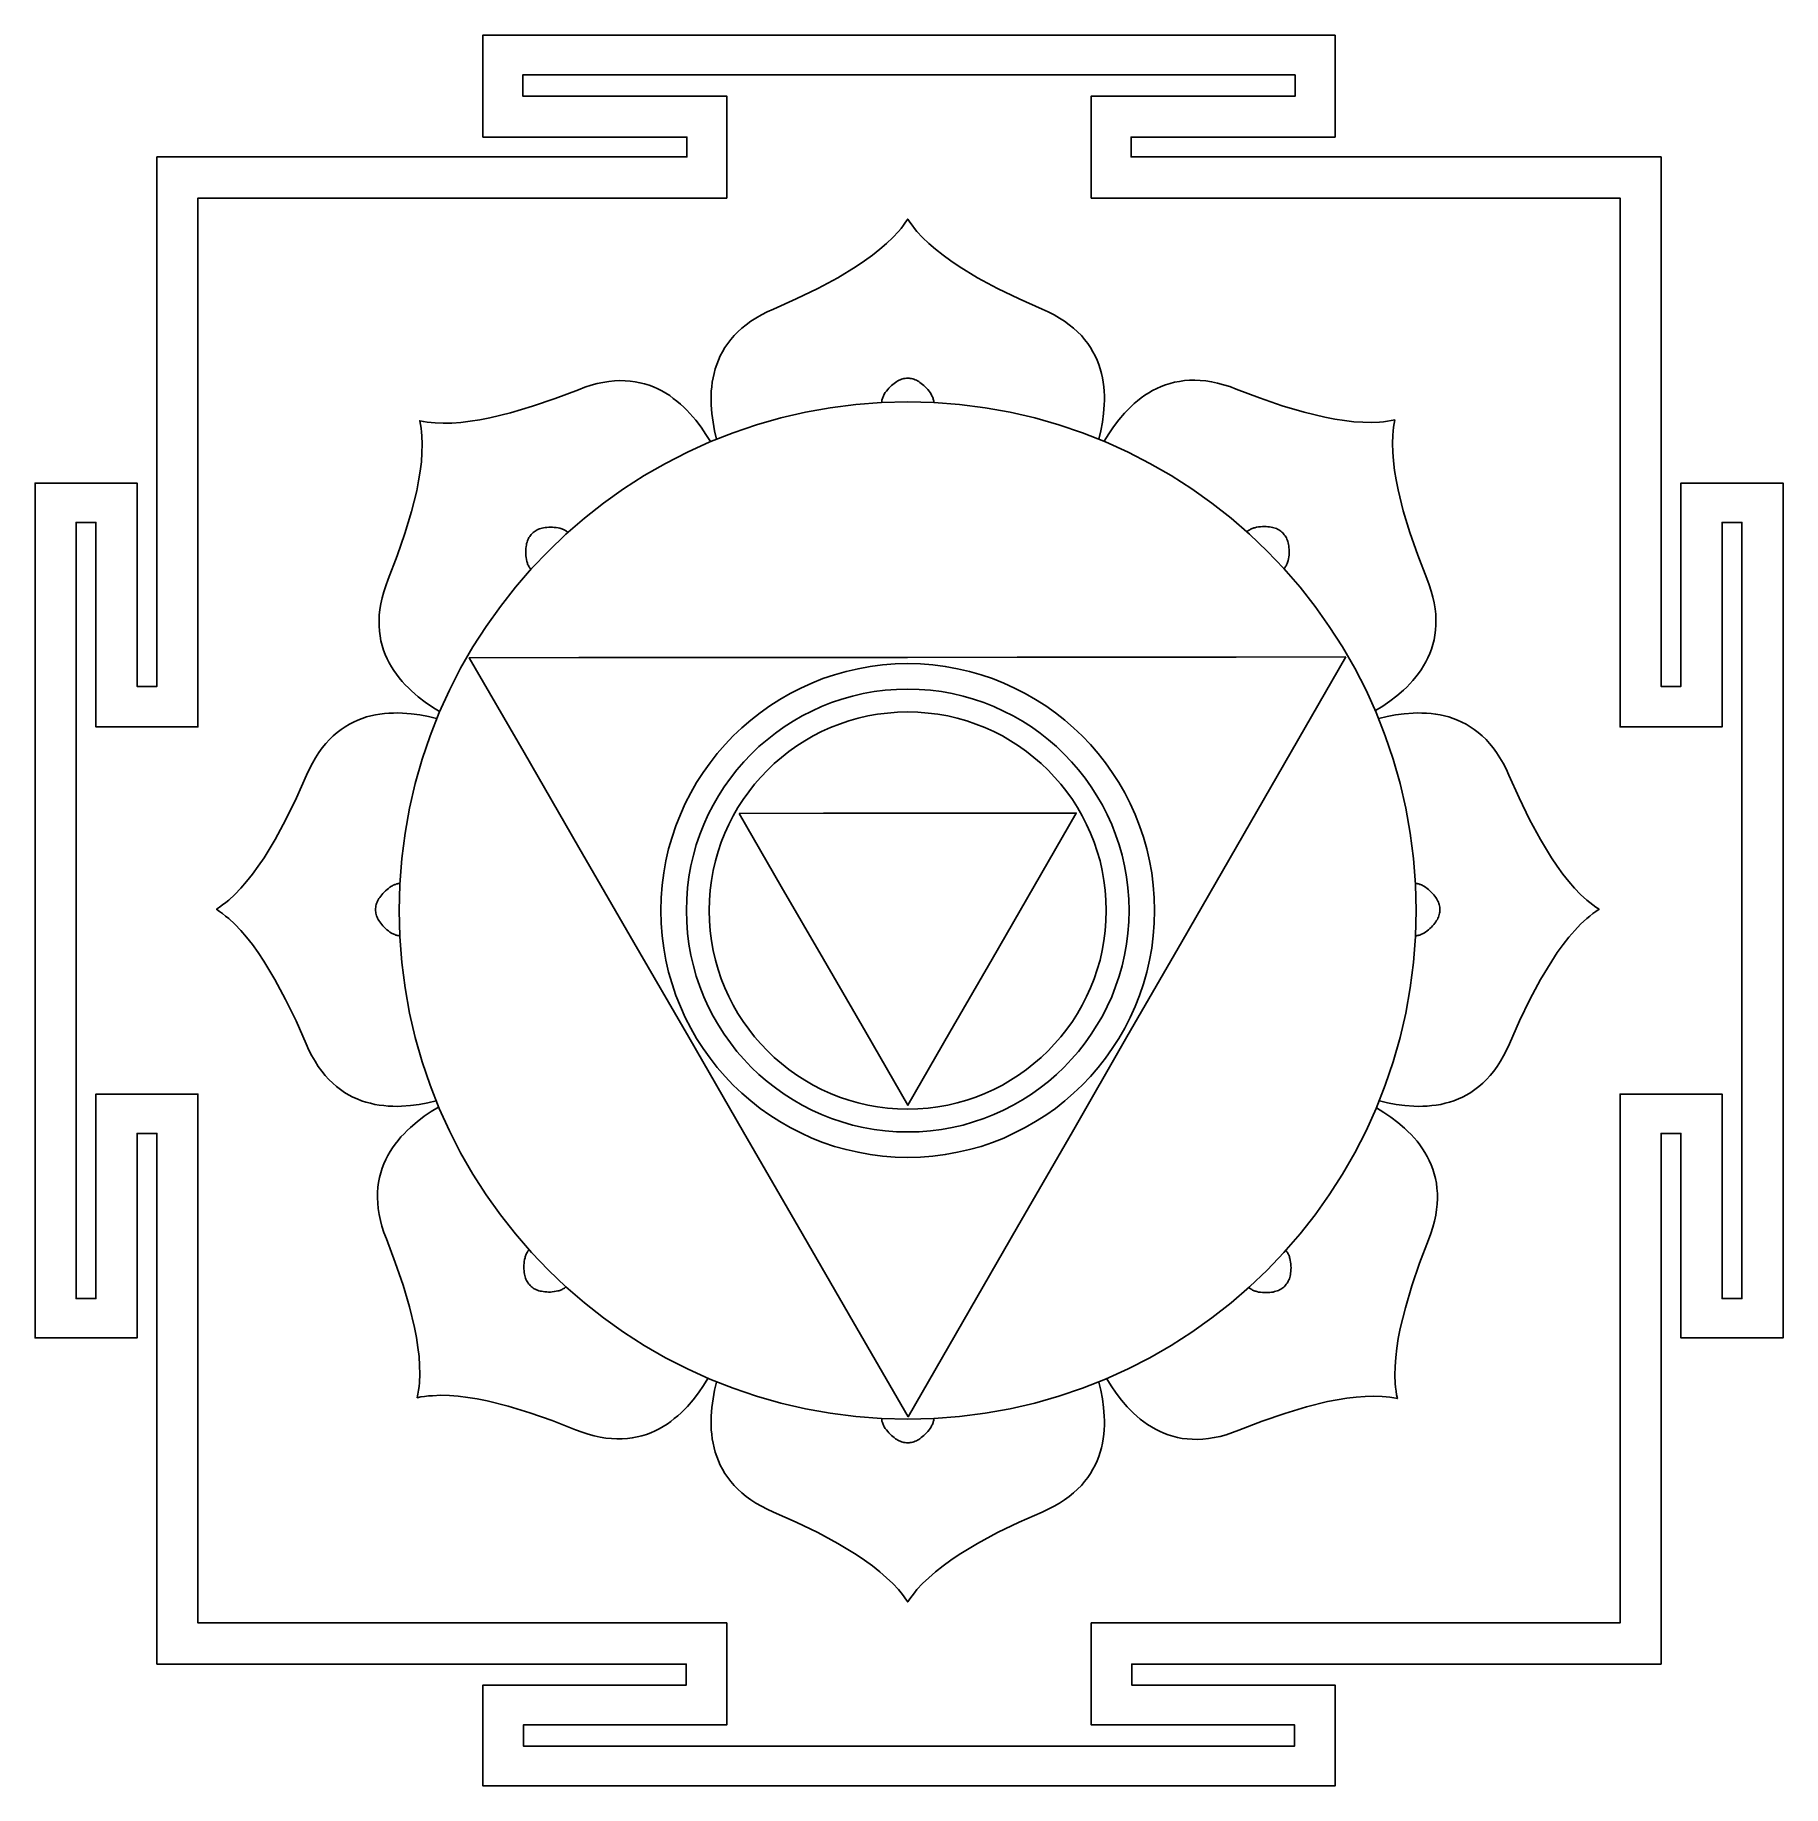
# Model space of a CAD drawing. Header units: millimetres. Extents: x 29 to 1520, y 77 to 1570.
import ezdxf

# ---------------------------------------------------------------- set-up
doc = ezdxf.new("R2010")
doc.units = ezdxf.units.MM
doc.layers.get('0').update_dxf_attribs({"color": 3})

msp = doc.modelspace()

# ---------------------------------------------------------------- linework, layer by layer
for points in [[(1137.8, 1570), (1137.8, 1483), (1075.7, 1483), (1022.9, 1483), (963.8, 1483), (963.8, 1466), (1020.3, 1466), (1076.8, 1466), (1133.3, 1466), (1189.8, 1466), (1246.3, 1466), (1302.8, 1466), (1359.3, 1466), (1415.8, 1466), (1415.8, 1409.6), (1415.8, 1353.1), (1415.8, 1296.7), (1415.8, 1240.3), (1415.8, 1183.9), (1415.8, 1127.4), (1415.8, 1071), (1415.8, 1014.6), (1432.8, 1014.6), (1432.8, 1101.3), (1432.8, 1188), (1519.8, 1188), (1519.8, 1096.9), (1519.8, 1005.7), (1519.8, 914.6), (1519.8, 823.5), (1519.8, 732.4), (1519.8, 641.2), (1519.8, 550.1), (1519.8, 459), (1432.8, 459), (1432.8, 546.2), (1432.8, 633.4), (1415.8, 633.4), (1415.8, 576.8), (1415.8, 520.3), (1415.8, 463.7), (1415.8, 407.2), (1415.8, 350.6), (1415.8, 294.1), (1415.8, 237.5), (1415.8, 181), (1359.4, 181), (1302.9, 181), (1246.5, 181), (1190.1, 181), (1133.6, 181), (1077.2, 181), (1020.8, 181), (964.3, 181), (964.3, 163), (1051.1, 163), (1137.8, 163), (1137.8, 77), (1046.9, 77), (956.1, 77), (865.2, 77), (774.4, 77), (683.5, 77), (592.7, 77), (501.8, 77), (411, 77), (411, 163), (497.7, 163), (584.4, 163), (584.4, 181), (528, 181), (471.6, 181), (415.2, 181), (358.7, 181), (302.3, 181), (245.9, 181), (189.4, 181), (133, 181), (133, 237.5), (133, 294.1), (133, 350.6), (133, 407.2), (133, 463.7), (133, 520.3), (133, 576.8), (133, 633.4), (116, 633.4), (116, 546.2), (116, 459), (29, 459), (29, 550.1), (29, 641.2), (29, 732.4), (29, 823.5), (29, 914.6), (29, 1005.7), (29, 1096.9), (29, 1188), (116, 1188), (116, 1101.3), (116, 1014.6), (133, 1014.6), (133, 1071), (133, 1127.4), (133, 1183.9), (133, 1240.3), (133, 1296.7), (133, 1353.1), (133, 1409.6), (133, 1466), (189.5, 1466), (246, 1466), (302.5, 1466), (359, 1466), (415.5, 1466), (472, 1466), (528.5, 1466), (585, 1466), (585, 1483), (525.9, 1483), (473.1, 1483), (411, 1483), (411, 1570), (501.8, 1570), (592.7, 1570), (683.5, 1570), (774.4, 1570), (865.2, 1570), (956.1, 1570), (1046.9, 1570)], [(1103.8, 1536), (1103.8, 1518), (1016.8, 1518), (929.8, 1518), (929.8, 1431), (986.2, 1431), (1042.5, 1431), (1098.9, 1431), (1155.3, 1431), (1211.7, 1431), (1268, 1431), (1324.4, 1431), (1380.8, 1431), (1380.8, 1374.6), (1380.8, 1318.2), (1380.8, 1261.9), (1380.8, 1205.5), (1380.8, 1149.1), (1380.8, 1092.8), (1380.8, 1036.4), (1380.8, 980), (1467.8, 980), (1467.8, 1067.2), (1467.8, 1154.4), (1484.8, 1154.4), (1484.8, 1071.7), (1484.8, 988.9), (1484.8, 906.2), (1484.8, 823.5), (1484.8, 740.8), (1484.8, 658), (1484.8, 575.3), (1484.8, 492.6), (1467.8, 492.6), (1467.8, 579.8), (1467.8, 667), (1380.8, 667), (1380.8, 610.6), (1380.8, 554.2), (1380.8, 497.9), (1380.8, 441.5), (1380.8, 385.1), (1380.8, 328.7), (1380.8, 272.4), (1380.8, 216), (1324.4, 216), (1268, 216), (1211.7, 216), (1155.3, 216), (1098.9, 216), (1042.5, 216), (986.2, 216), (929.8, 216), (929.8, 129), (1016.5, 129), (1103.2, 129), (1103.2, 111), (1021, 111), (938.8, 111), (856.6, 111), (774.4, 111), (692.2, 111), (610, 111), (527.8, 111), (445.6, 111), (445.6, 129), (532.3, 129), (619, 129), (619, 216), (562.6, 216), (506.2, 216), (449.9, 216), (393.5, 216), (337.1, 216), (280.7, 216), (224.4, 216), (168, 216), (168, 272.4), (168, 328.7), (168, 385.1), (168, 441.5), (168, 497.9), (168, 554.2), (168, 610.6), (168, 667), (81, 667), (81, 579.8), (81, 492.6), (64, 492.6), (64, 575.3), (64, 658), (64, 740.8), (64, 823.5), (64, 906.2), (64, 988.9), (64, 1071.7), (64, 1154.4), (81, 1154.4), (81, 1067.2), (81, 980), (168, 980), (168, 1036.4), (168, 1092.8), (168, 1149.1), (168, 1205.5), (168, 1261.9), (168, 1318.2), (168, 1374.6), (168, 1431), (224.4, 1431), (280.7, 1431), (337.1, 1431), (393.5, 1431), (449.9, 1431), (506.2, 1431), (562.6, 1431), (619, 1431), (619, 1518), (532, 1518), (445, 1518), (445, 1536), (527.3, 1536), (609.7, 1536), (692, 1536), (774.4, 1536), (856.7, 1536), (939.1, 1536), (1021.4, 1536)], [(1207, 823.5), (1206.4, 845.8), (1204.7, 867.8), (1201.9, 889.5), (1198.1, 910.8), (1193.3, 931.8), (1187.4, 952.4), (1180.6, 972.5), (1172.8, 992.2), (1164.2, 1011.4), (1154.6, 1030.1), (1144.1, 1048.2), (1132.8, 1065.8), (1120.7, 1082.8), (1107.9, 1099.2), (1094.2, 1115), (1079.9, 1130), (1064.8, 1144.4), (1049.1, 1158), (1032.7, 1170.9), (1015.7, 1183), (998.1, 1194.3), (979.9, 1204.7), (961.2, 1214.3), (942, 1223), (922.3, 1230.8), (902.2, 1237.6), (881.6, 1243.5), (860.6, 1248.3), (839.3, 1252.1), (817.6, 1254.9), (795.6, 1256.6), (773.3, 1257.1), (751, 1256.6), (729, 1254.9), (707.3, 1252.1), (686, 1248.3), (665, 1243.5), (644.4, 1237.6), (624.3, 1230.8), (604.6, 1223), (585.4, 1214.3), (566.7, 1204.7), (548.5, 1194.3), (531, 1183), (513.9, 1170.9), (497.6, 1158), (481.8, 1144.4), (466.8, 1130), (452.4, 1115), (438.8, 1099.2), (425.9, 1082.8), (413.8, 1065.8), (402.5, 1048.2), (392, 1030.1), (382.5, 1011.4), (373.8, 992.2), (366, 972.5), (359.2, 952.4), (353.3, 931.8), (348.5, 910.8), (344.7, 889.5), (341.9, 867.8), (340.2, 845.8), (339.7, 823.5), (340.2, 801.2), (341.9, 779.2), (344.7, 757.5), (348.5, 736.1), (353.3, 715.2), (359.2, 694.6), (366, 674.5), (373.8, 654.8), (382.5, 635.6), (392, 616.9), (402.5, 598.7), (413.8, 581.1), (425.9, 564.1), (438.8, 547.7), (452.4, 532), (466.8, 516.9), (481.8, 502.6), (497.6, 488.9), (513.9, 476.1), (531, 464), (548.5, 452.7), (566.7, 442.2), (585.4, 432.6), (604.6, 423.9), (624.3, 416.2), (644.4, 409.4), (665, 403.5), (686, 398.7), (707.3, 394.8), (729, 392.1), (751, 390.4), (773.3, 389.8), (795.6, 390.4), (817.6, 392.1), (839.3, 394.8), (860.6, 398.7), (881.6, 403.5), (902.2, 409.4), (922.3, 416.2), (942, 423.9), (961.2, 432.6), (979.9, 442.2), (998.1, 452.7), (1015.7, 464), (1032.7, 476.1), (1049.1, 488.9), (1064.8, 502.6), (1079.9, 516.9), (1094.2, 532), (1107.9, 547.7), (1120.7, 564.1), (1132.8, 581.1), (1144.1, 598.7), (1154.6, 616.9), (1164.2, 635.6), (1172.8, 654.8), (1180.6, 674.5), (1187.4, 694.6), (1193.3, 715.2), (1198.1, 736.1), (1201.9, 757.5), (1204.7, 779.2), (1206.4, 801.2)], [(1146.9, 1039.7), (1053.5, 1039.6), (960, 1039.5), (866.6, 1039.4), (773.1, 1039.3), (679.7, 1039.2), (586.2, 1039.1), (492.7, 1039.1), (399.3, 1039), (446.1, 958.1), (492.9, 877.2), (539.7, 796.3), (586.5, 715.4), (633.3, 634.5), (680.1, 553.6), (726.9, 472.7), (773.7, 391.8), (820.4, 472.8), (867, 553.8), (913.7, 634.8), (960.3, 715.7), (1007, 796.7), (1053.6, 877.7), (1100.3, 958.7)], [(983.8, 823.5), (983.5, 834.3), (982.7, 845), (981.4, 855.5), (979.5, 865.9), (977.2, 876.1), (974.3, 886), (971, 895.8), (967.3, 905.4), (963, 914.7), (958.4, 923.8), (953.3, 932.6), (947.8, 941.1), (942, 949.4), (935.7, 957.3), (929.1, 965), (922.1, 972.3), (914.8, 979.3), (907.2, 985.9), (899.2, 992.1), (891, 998), (882.4, 1003.5), (873.6, 1008.6), (864.5, 1013.2), (855.2, 1017.4), (845.6, 1021.2), (835.9, 1024.5), (825.9, 1027.4), (815.7, 1029.7), (805.3, 1031.6), (794.8, 1032.9), (784.1, 1033.7), (773.3, 1034), (762.5, 1033.7), (751.8, 1032.9), (741.3, 1031.6), (730.9, 1029.7), (720.7, 1027.4), (710.8, 1024.5), (701, 1021.2), (691.4, 1017.4), (682.1, 1013.2), (673, 1008.6), (664.2, 1003.5), (655.7, 998), (647.4, 992.1), (639.5, 985.9), (631.8, 979.3), (624.5, 972.3), (617.5, 965), (610.9, 957.3), (604.7, 949.4), (598.8, 941.1), (593.3, 932.6), (588.2, 923.8), (583.6, 914.7), (579.4, 905.4), (575.6, 895.8), (572.3, 886), (569.4, 876.1), (567.1, 865.9), (565.2, 855.5), (563.9, 845), (563.1, 834.3), (562.8, 823.5), (563.1, 812.7), (563.9, 802), (565.2, 791.4), (567.1, 781.1), (569.4, 770.9), (572.3, 760.9), (575.6, 751.1), (579.4, 741.6), (583.6, 732.3), (588.2, 723.2), (593.3, 714.4), (598.8, 705.8), (604.7, 697.6), (610.9, 689.6), (617.5, 682), (624.5, 674.7), (631.8, 667.7), (639.5, 661.1), (647.4, 654.8), (655.7, 649), (664.2, 643.5), (673, 638.4), (682.1, 633.8), (691.4, 629.5), (701, 625.8), (710.8, 622.4), (720.7, 619.6), (730.9, 617.3), (741.3, 615.4), (751.8, 614.1), (762.5, 613.2), (773.3, 613), (784.1, 613.2), (794.8, 614.1), (805.3, 615.4), (815.7, 617.3), (825.9, 619.6), (835.9, 622.4), (845.6, 625.8), (855.2, 629.5), (864.5, 633.8), (873.6, 638.4), (882.4, 643.5), (891, 649), (899.2, 654.8), (907.2, 661.1), (914.8, 667.7), (922.1, 674.7), (929.1, 682), (935.7, 689.6), (942, 697.6), (947.8, 705.8), (953.3, 714.4), (958.4, 723.2), (963, 732.3), (967.3, 741.6), (971, 751.1), (974.3, 760.9), (977.2, 770.9), (979.5, 781.1), (981.4, 791.4), (982.7, 802), (983.5, 812.7)], [(962.1, 823.5), (961.9, 833.2), (961.1, 842.8), (959.9, 852.2), (958.3, 861.5), (956.2, 870.6), (953.6, 879.6), (950.6, 888.4), (947.3, 896.9), (943.5, 905.3), (939.3, 913.4), (934.7, 921.3), (929.8, 929), (924.6, 936.4), (919, 943.5), (913, 950.4), (906.8, 956.9), (900.2, 963.2), (893.4, 969.1), (886.2, 974.7), (878.8, 980), (871.2, 984.9), (863.3, 989.5), (855.1, 993.6), (846.8, 997.4), (838.2, 1000.8), (829.4, 1003.8), (820.5, 1006.3), (811.3, 1008.4), (802, 1010.1), (792.6, 1011.3), (783, 1012), (773.3, 1012.3), (763.6, 1012), (754, 1011.3), (744.6, 1010.1), (735.3, 1008.4), (726.2, 1006.3), (717.2, 1003.8), (708.4, 1000.8), (699.9, 997.4), (691.5, 993.6), (683.4, 989.5), (675.5, 984.9), (667.8, 980), (660.4, 974.7), (653.3, 969.1), (646.4, 963.2), (639.8, 956.9), (633.6, 950.4), (627.7, 943.5), (622.1, 936.4), (616.8, 929), (611.9, 921.3), (607.3, 913.4), (603.2, 905.3), (599.4, 896.9), (596, 888.4), (593, 879.6), (590.5, 870.6), (588.4, 861.5), (586.7, 852.2), (585.5, 842.8), (584.8, 833.2), (584.5, 823.5), (584.8, 813.8), (585.5, 804.2), (586.7, 794.8), (588.4, 785.5), (590.5, 776.3), (593, 767.4), (596, 758.6), (599.4, 750), (603.2, 741.7), (607.3, 733.5), (611.9, 725.6), (616.8, 718), (622.1, 710.6), (627.7, 703.4), (633.6, 696.6), (639.8, 690), (646.4, 683.8), (653.3, 677.8), (660.4, 672.2), (667.8, 667), (675.5, 662), (683.4, 657.5), (691.5, 653.3), (699.9, 649.5), (708.4, 646.2), (717.2, 643.2), (726.2, 640.6), (735.3, 638.5), (744.6, 636.9), (754, 635.7), (763.6, 634.9), (773.3, 634.7), (783, 634.9), (792.6, 635.7), (802, 636.9), (811.3, 638.5), (820.5, 640.6), (829.4, 643.2), (838.2, 646.2), (846.8, 649.5), (855.1, 653.3), (863.3, 657.5), (871.2, 662), (878.8, 667), (886.2, 672.2), (893.4, 677.8), (900.2, 683.8), (906.8, 690), (913, 696.6), (919, 703.4), (924.6, 710.6), (929.8, 718), (934.7, 725.6), (939.3, 733.5), (943.5, 741.7), (947.3, 750), (950.6, 758.6), (953.6, 767.4), (956.2, 776.3), (958.3, 785.5), (959.9, 794.8), (961.1, 804.2), (961.9, 813.8)], [(942.6, 823.5), (942.4, 832.2), (941.8, 840.8), (940.7, 849.2), (939.2, 857.6), (937.3, 865.8), (935, 873.8), (932.3, 881.7), (929.3, 889.4), (925.9, 896.8), (922.2, 904.1), (918.1, 911.2), (913.7, 918.1), (909, 924.7), (903.9, 931.1), (898.6, 937.3), (893, 943.2), (887.1, 948.8), (881, 954.1), (874.6, 959.1), (867.9, 963.9), (861.1, 968.3), (854, 972.3), (846.7, 976.1), (839.2, 979.5), (831.5, 982.5), (823.6, 985.2), (815.6, 987.5), (807.4, 989.4), (799.1, 990.8), (790.6, 991.9), (782, 992.6), (773.3, 992.8), (764.6, 992.6), (756, 991.9), (747.5, 990.8), (739.2, 989.4), (731, 987.5), (723, 985.2), (715.1, 982.5), (707.4, 979.5), (699.9, 976.1), (692.6, 972.3), (685.5, 968.3), (678.7, 963.9), (672, 959.1), (665.6, 954.1), (659.5, 948.8), (653.6, 943.2), (648, 937.3), (642.7, 931.1), (637.7, 924.7), (632.9, 918.1), (628.5, 911.2), (624.4, 904.1), (620.7, 896.8), (617.3, 889.4), (614.3, 881.7), (611.6, 873.8), (609.3, 865.8), (607.4, 857.6), (605.9, 849.2), (604.9, 840.8), (604.2, 832.2), (604, 823.5), (604.2, 814.8), (604.9, 806.2), (605.9, 797.7), (607.4, 789.4), (609.3, 781.2), (611.6, 773.2), (614.3, 765.3), (617.3, 757.6), (620.7, 750.1), (624.4, 742.8), (628.5, 735.7), (632.9, 728.8), (637.7, 722.2), (642.7, 715.8), (648, 709.7), (653.6, 703.8), (659.5, 698.2), (665.6, 692.9), (672, 687.8), (678.7, 683.1), (685.5, 678.7), (692.6, 674.6), (699.9, 670.9), (707.4, 667.5), (715.1, 664.4), (723, 661.8), (731, 659.5), (739.2, 657.6), (747.5, 656.1), (756, 655), (764.6, 654.4), (773.3, 654.2), (782, 654.4), (790.6, 655), (799.1, 656.1), (807.4, 657.6), (815.6, 659.5), (823.6, 661.8), (831.5, 664.4), (839.2, 667.5), (846.7, 670.9), (854, 674.6), (861.1, 678.7), (867.9, 683.1), (874.6, 687.8), (881, 692.9), (887.1, 698.2), (893, 703.8), (898.6, 709.7), (903.9, 715.8), (909, 722.2), (913.7, 728.8), (918.1, 735.7), (922.2, 742.8), (925.9, 750.1), (929.3, 757.6), (932.3, 765.3), (935, 773.2), (937.3, 781.2), (939.2, 789.4), (940.7, 797.7), (941.8, 806.2), (942.4, 814.8)], [(629.5, 906.3), (665.5, 844.1), (701.5, 781.9), (737.5, 719.7), (773.5, 657.5), (809.3, 719.8), (845.2, 782.1), (881.1, 844.3), (917, 906.6), (845.1, 906.5), (773.2, 906.5), (701.4, 906.4)]]:
    msp.add_lwpolyline(points, close=True)
for points in [[(610.2, 1225.5), (608.6, 1232.5), (607.3, 1239.8), (606.3, 1247.2), (605.7, 1254.8), (605.6, 1258.6), (605.6, 1262.4), (605.8, 1266.2), (606.1, 1270.1), (606.6, 1273.9), (607.3, 1277.7), (608.1, 1281.5), (609.1, 1285.3), (610.4, 1289), (611.8, 1292.7), (613.4, 1296.4), (615.3, 1300), (617.4, 1303.5), (619.8, 1307), (622.4, 1310.4), (625.2, 1313.7), (628.4, 1316.9), (631.8, 1320), (635.5, 1323), (639.5, 1325.9), (643.8, 1328.7), (648.5, 1331.4), (653.4, 1333.9), (658.7, 1336.3), (678.2, 1345), (696.6, 1353.9), (713.7, 1363.1), (729.3, 1372.6), (736.5, 1377.4), (743.2, 1382.3), (749.5, 1387.3), (755.3, 1392.3), (760.6, 1397.4), (765.4, 1402.5), (767.6, 1405.1), (769.6, 1407.8), (771.5, 1410.4), (773.3, 1413), (775.1, 1410.4), (777, 1407.8), (779, 1405.1), (781.2, 1402.5), (786, 1397.4), (791.3, 1392.3), (797.1, 1387.3), (803.4, 1382.3), (810.2, 1377.4), (817.3, 1372.6), (832.9, 1363.1), (850, 1353.9), (868.4, 1345), (887.9, 1336.3), (893.2, 1333.9), (898.1, 1331.4), (902.8, 1328.7), (907.1, 1325.9), (911.1, 1323), (914.8, 1320), (918.2, 1316.9), (921.4, 1313.7), (924.2, 1310.4), (926.9, 1307), (929.2, 1303.5), (931.3, 1300), (933.2, 1296.4), (934.8, 1292.7), (936.3, 1289), (937.5, 1285.3), (938.5, 1281.5), (939.3, 1277.7), (940, 1273.9), (940.5, 1270.1), (940.8, 1266.2), (941, 1262.4), (941, 1258.6), (940.9, 1254.8), (940.4, 1247.2), (939.4, 1239.8), (938, 1232.5), (936.4, 1225.5)], [(374, 993.2), (367.9, 997), (361.8, 1001.1), (355.9, 1005.7), (350.2, 1010.7), (347.4, 1013.3), (344.7, 1016), (342.1, 1018.9), (339.6, 1021.8), (337.3, 1024.9), (335.1, 1028), (333, 1031.3), (331, 1034.7), (329.3, 1038.2), (327.7, 1041.9), (326.3, 1045.6), (325, 1049.5), (324, 1053.5), (323.3, 1057.6), (322.7, 1061.8), (322.4, 1066.2), (322.4, 1070.7), (322.6, 1075.3), (323.1, 1080.1), (323.9, 1085), (325, 1090), (326.4, 1095.1), (328.1, 1100.4), (330.1, 1105.9), (337.8, 1125.8), (344.5, 1145.1), (350.1, 1163.7), (354.5, 1181.4), (356.2, 1189.9), (357.5, 1198.1), (358.5, 1206), (359, 1213.7), (359.2, 1221.1), (359, 1228.1), (358.7, 1231.5), (358.3, 1234.8), (357.8, 1238), (357.2, 1241.1), (360.3, 1240.4), (363.5, 1239.9), (366.8, 1239.5), (370.2, 1239.2), (377.2, 1239), (384.5, 1239.1), (392.2, 1239.7), (400.1, 1240.6), (408.4, 1241.9), (416.9, 1243.5), (434.6, 1247.8), (453.2, 1253.4), (472.5, 1260), (492.5, 1267.6), (497.9, 1269.7), (503.2, 1271.4), (508.4, 1272.8), (513.4, 1273.8), (518.3, 1274.6), (523.1, 1275.1), (527.7, 1275.3), (532.2, 1275.2), (536.5, 1274.9), (540.8, 1274.3), (544.9, 1273.5), (548.9, 1272.5), (552.7, 1271.3), (556.5, 1269.9), (560.1, 1268.3), (563.6, 1266.5), (567, 1264.6), (570.3, 1262.5), (573.4, 1260.2), (576.5, 1257.8), (579.4, 1255.3), (582.3, 1252.8), (585, 1250.1), (587.6, 1247.3), (592.5, 1241.5), (597.1, 1235.6), (601.2, 1229.5), (605, 1223.4)], [(795.6, 1256.6), (795.6, 1257.3), (795.5, 1258), (795.3, 1258.7), (795.1, 1259.5), (794.9, 1260.2), (794.6, 1260.9), (794.3, 1261.6), (794, 1262.3), (793.7, 1263), (793.3, 1263.7), (792.4, 1265.1), (791.5, 1266.4), (790.4, 1267.7), (789.4, 1268.9), (788.3, 1270), (787.1, 1271.1), (786, 1272.1), (784.8, 1273), (783.7, 1273.8), (782.7, 1274.5), (781.6, 1275.1), (780.7, 1275.6), (779.7, 1276.1), (778.6, 1276.5), (777.6, 1276.8), (776.5, 1277), (775.5, 1277.2), (774.4, 1277.3), (773.3, 1277.3), (772.2, 1277.3), (771.2, 1277.2), (770.1, 1277), (769, 1276.8), (768, 1276.5), (767, 1276.1), (766, 1275.6), (765, 1275.1), (764, 1274.5), (762.9, 1273.8), (761.8, 1273), (760.7, 1272.1), (759.5, 1271.1), (758.4, 1270), (757.2, 1268.9), (756.2, 1267.7), (755.1, 1266.4), (754.2, 1265.1), (753.3, 1263.7), (753, 1263), (752.6, 1262.3), (752.3, 1261.6), (752, 1260.9), (751.7, 1260.2), (751.5, 1259.5), (751.3, 1258.7), (751.2, 1258), (751.1, 1257.3), (751, 1256.6)], [(940.9, 1223.7), (944.7, 1229.8), (948.8, 1235.9), (953.3, 1241.8), (958.3, 1247.6), (960.9, 1250.4), (963.6, 1253.1), (966.4, 1255.7), (969.4, 1258.2), (972.4, 1260.6), (975.6, 1262.8), (978.8, 1264.9), (982.2, 1266.9), (985.7, 1268.7), (989.4, 1270.3), (993.1, 1271.7), (997, 1272.9), (1000.9, 1273.9), (1005.1, 1274.7), (1009.3, 1275.3), (1013.7, 1275.6), (1018.1, 1275.7), (1022.8, 1275.5), (1027.5, 1275), (1032.4, 1274.3), (1037.5, 1273.2), (1042.6, 1271.8), (1047.9, 1270.2), (1053.4, 1268.1), (1073.3, 1260.5), (1092.7, 1253.9), (1111.3, 1248.4), (1129, 1244.2), (1137.5, 1242.5), (1145.7, 1241.2), (1153.7, 1240.3), (1161.4, 1239.8), (1168.7, 1239.7), (1175.7, 1239.9), (1179.1, 1240.2), (1182.4, 1240.6), (1185.6, 1241.2), (1188.7, 1241.8), (1188.1, 1238.7), (1187.6, 1235.5), (1187.2, 1232.2), (1186.9, 1228.8), (1186.7, 1221.8), (1186.9, 1214.4), (1187.5, 1206.8), (1188.5, 1198.8), (1189.8, 1190.6), (1191.5, 1182.1), (1195.9, 1164.4), (1201.5, 1145.8), (1208.3, 1126.6), (1216, 1106.7), (1218.1, 1101.2), (1219.8, 1095.9), (1221.2, 1090.8), (1222.3, 1085.7), (1223.1, 1080.8), (1223.6, 1076.1), (1223.8, 1071.5), (1223.8, 1067), (1223.5, 1062.6), (1222.9, 1058.4), (1222.2, 1054.3), (1221.2, 1050.3), (1220, 1046.4), (1218.6, 1042.6), (1217, 1039), (1215.2, 1035.5), (1213.3, 1032.1), (1211.2, 1028.8), (1209, 1025.6), (1206.6, 1022.6), (1204.2, 1019.6), (1201.6, 1016.8), (1198.9, 1014), (1196.1, 1011.4), (1190.4, 1006.4), (1184.5, 1001.9), (1178.4, 997.7), (1172.3, 993.9)], [(483.4, 1146), (482.9, 1146.5), (482.3, 1146.9), (481.7, 1147.3), (481, 1147.7), (480.3, 1148.1), (479.7, 1148.4), (478.9, 1148.7), (478.2, 1148.9), (477.5, 1149.2), (476.7, 1149.4), (475.1, 1149.8), (473.5, 1150), (471.9, 1150.2), (470.3, 1150.3), (468.7, 1150.3), (467.1, 1150.3), (465.6, 1150.2), (464.2, 1150), (462.8, 1149.8), (461.5, 1149.6), (460.4, 1149.3), (459.3, 1149), (458.3, 1148.6), (457.3, 1148.1), (456.4, 1147.6), (455.5, 1147), (454.6, 1146.4), (453.8, 1145.7), (453, 1144.9), (452.2, 1144.2), (451.5, 1143.3), (450.9, 1142.5), (450.3, 1141.5), (449.8, 1140.6), (449.3, 1139.6), (448.9, 1138.6), (448.6, 1137.5), (448.3, 1136.4), (448.1, 1135.1), (447.8, 1133.8), (447.7, 1132.3), (447.6, 1130.8), (447.5, 1129.2), (447.5, 1127.6), (447.6, 1126), (447.8, 1124.4), (448.1, 1122.8), (448.4, 1121.2), (448.6, 1120.5), (448.9, 1119.7), (449.1, 1119), (449.4, 1118.3), (449.8, 1117.6), (450.1, 1116.9), (450.5, 1116.3), (450.9, 1115.6), (451.3, 1115.1), (451.8, 1114.5)], [(1094.3, 1115.1), (1094.8, 1115.6), (1095.2, 1116.2), (1095.6, 1116.8), (1096, 1117.5), (1096.3, 1118.1), (1096.7, 1118.8), (1097, 1119.5), (1097.2, 1120.3), (1097.5, 1121), (1097.7, 1121.8), (1098, 1123.4), (1098.3, 1125), (1098.5, 1126.6), (1098.5, 1128.2), (1098.6, 1129.8), (1098.5, 1131.4), (1098.4, 1132.9), (1098.2, 1134.3), (1098, 1135.7), (1097.8, 1137), (1097.5, 1138.1), (1097.1, 1139.1), (1096.7, 1140.2), (1096.3, 1141.2), (1095.7, 1142.1), (1095.2, 1143), (1094.5, 1143.9), (1093.8, 1144.7), (1093.1, 1145.5), (1092.3, 1146.2), (1091.5, 1146.9), (1090.6, 1147.6), (1089.7, 1148.1), (1088.7, 1148.6), (1087.7, 1149.1), (1086.7, 1149.5), (1085.6, 1149.8), (1084.5, 1150.1), (1083.2, 1150.4), (1081.9, 1150.6), (1080.4, 1150.7), (1078.9, 1150.8), (1077.4, 1150.9), (1075.8, 1150.8), (1074.1, 1150.7), (1072.5, 1150.6), (1070.9, 1150.3), (1069.4, 1149.9), (1068.6, 1149.7), (1067.8, 1149.5), (1067.1, 1149.2), (1066.4, 1148.9), (1065.7, 1148.6), (1065, 1148.2), (1064.4, 1147.8), (1063.8, 1147.4), (1063.2, 1147), (1062.6, 1146.5)], [(371, 661.1), (364, 659.5), (356.7, 658.2), (349.3, 657.2), (341.7, 656.6), (337.9, 656.5), (334.1, 656.6), (330.3, 656.7), (326.4, 657.1), (322.6, 657.6), (318.8, 658.2), (315, 659.1), (311.2, 660.1), (307.5, 661.3), (303.8, 662.8), (300.1, 664.4), (296.5, 666.3), (293, 668.4), (289.5, 670.8), (286.2, 673.4), (282.9, 676.3), (279.6, 679.4), (276.5, 682.8), (273.5, 686.6), (270.6, 690.6), (267.8, 694.9), (265.2, 699.5), (262.6, 704.5), (260.2, 709.8), (251.6, 729.3), (242.7, 747.7), (233.5, 764.8), (224.1, 780.4), (219.3, 787.6), (214.4, 794.4), (209.5, 800.7), (204.4, 806.5), (199.4, 811.8), (194.2, 816.6), (191.6, 818.8), (189, 820.8), (186.4, 822.7), (183.8, 824.5), (186.4, 826.3), (189, 828.2), (191.7, 830.2), (194.3, 832.4), (199.4, 837.2), (204.5, 842.5), (209.5, 848.3), (214.5, 854.5), (219.4, 861.3), (224.3, 868.5), (233.7, 884), (243, 901.1), (251.9, 919.5), (260.6, 938.9), (263.1, 944.2), (265.6, 949.2), (268.3, 953.8), (271.1, 958.1), (274, 962.2), (277, 965.9), (280.2, 969.3), (283.4, 972.4), (286.7, 975.3), (290.1, 977.9), (293.5, 980.2), (297.1, 982.3), (300.7, 984.2), (304.3, 985.8), (308, 987.2), (311.8, 988.5), (315.5, 989.5), (319.3, 990.3), (323.2, 991), (327, 991.4), (330.8, 991.8), (334.7, 991.9), (338.5, 992), (342.3, 991.8), (349.9, 991.3), (357.3, 990.3), (364.5, 988.9), (371.5, 987.3)], [(1175.1, 987.3), (1182.1, 988.9), (1189.3, 990.3), (1196.7, 991.3), (1204.3, 991.8), (1208.1, 992), (1211.9, 991.9), (1215.8, 991.8), (1219.6, 991.4), (1223.5, 991), (1227.3, 990.3), (1231.1, 989.5), (1234.8, 988.5), (1238.6, 987.2), (1242.3, 985.8), (1245.9, 984.2), (1249.5, 982.3), (1253.1, 980.2), (1256.5, 977.9), (1259.9, 975.3), (1263.2, 972.4), (1266.5, 969.3), (1269.6, 965.9), (1272.6, 962.2), (1275.5, 958.1), (1278.3, 953.8), (1281, 949.2), (1283.6, 944.2), (1286, 938.9), (1294.7, 919.5), (1303.6, 901.1), (1312.9, 884), (1322.4, 868.5), (1327.2, 861.3), (1332.1, 854.5), (1337.1, 848.3), (1342.1, 842.5), (1347.2, 837.2), (1352.4, 832.4), (1355, 830.2), (1357.6, 828.2), (1360.2, 826.3), (1362.9, 824.5), (1360.2, 822.7), (1357.6, 820.8), (1355, 818.8), (1352.4, 816.6), (1347.2, 811.8), (1342.2, 806.5), (1337.2, 800.7), (1332.2, 794.4), (1327.3, 787.6), (1322.5, 780.4), (1313.1, 764.8), (1303.9, 747.7), (1295, 729.3), (1286.4, 709.8), (1284, 704.5), (1281.4, 699.5), (1278.8, 694.9), (1276, 690.6), (1273.1, 686.6), (1270.1, 682.8), (1267, 679.4), (1263.8, 676.3), (1260.5, 673.4), (1257.1, 670.8), (1253.6, 668.4), (1250.1, 666.3), (1246.5, 664.4), (1242.9, 662.8), (1239.2, 661.3), (1235.4, 660.1), (1231.7, 659.1), (1227.9, 658.2), (1224, 657.6), (1220.2, 657.1), (1216.4, 656.7), (1212.5, 656.6), (1208.7, 656.5), (1204.9, 656.6), (1197.3, 657.2), (1189.9, 658.2), (1182.6, 659.5), (1175.7, 661.1)], [(340.3, 846.5), (339.5, 846.5), (338.8, 846.4), (338.1, 846.2), (337.4, 846.1), (336.6, 845.8), (335.9, 845.6), (335.2, 845.3), (334.5, 845), (333.8, 844.6), (333.1, 844.2), (331.7, 843.4), (330.4, 842.4), (329.2, 841.4), (327.9, 840.3), (326.8, 839.2), (325.7, 838.1), (324.7, 836.9), (323.8, 835.8), (323, 834.7), (322.3, 833.6), (321.7, 832.6), (321.2, 831.6), (320.7, 830.6), (320.3, 829.6), (320, 828.5), (319.8, 827.5), (319.6, 826.4), (319.5, 825.3), (319.5, 824.3), (319.5, 823.2), (319.6, 822.1), (319.8, 821.1), (320, 820), (320.3, 819), (320.7, 817.9), (321.1, 816.9), (321.6, 815.9), (322.2, 814.9), (323, 813.9), (323.8, 812.7), (324.7, 811.6), (325.7, 810.5), (326.7, 809.3), (327.9, 808.2), (329.1, 807.1), (330.4, 806.1), (331.7, 805.1), (333, 804.3), (333.7, 803.9), (334.4, 803.5), (335.1, 803.2), (335.9, 802.9), (336.6, 802.6), (337.3, 802.4), (338, 802.2), (338.7, 802.1), (339.5, 802), (340.2, 801.9)], [(1206.4, 801.9), (1207.2, 802), (1207.9, 802.1), (1208.6, 802.2), (1209.3, 802.4), (1210.1, 802.6), (1210.8, 802.9), (1211.5, 803.2), (1212.2, 803.5), (1212.9, 803.9), (1213.6, 804.3), (1214.9, 805.1), (1216.3, 806.1), (1217.5, 807.1), (1218.7, 808.2), (1219.9, 809.3), (1221, 810.5), (1221.9, 811.6), (1222.9, 812.7), (1223.7, 813.9), (1224.4, 814.9), (1225, 815.9), (1225.5, 816.9), (1225.9, 817.9), (1226.3, 819), (1226.6, 820), (1226.8, 821.1), (1227, 822.1), (1227.1, 823.2), (1227.1, 824.3), (1227.1, 825.3), (1227, 826.4), (1226.8, 827.5), (1226.6, 828.5), (1226.3, 829.6), (1225.9, 830.6), (1225.5, 831.6), (1224.9, 832.6), (1224.3, 833.6), (1223.6, 834.7), (1222.8, 835.8), (1221.9, 836.9), (1220.9, 838.1), (1219.8, 839.2), (1218.7, 840.3), (1217.5, 841.4), (1216.2, 842.4), (1214.9, 843.4), (1213.5, 844.2), (1212.8, 844.6), (1212.1, 845), (1211.4, 845.3), (1210.7, 845.6), (1210, 845.8), (1209.3, 846.1), (1208.5, 846.2), (1207.8, 846.4), (1207.1, 846.5), (1206.3, 846.5)], [(602.9, 424.5), (599.1, 418.4), (594.9, 412.3), (590.4, 406.4), (585.4, 400.7), (582.8, 397.9), (580, 395.2), (577.2, 392.6), (574.2, 390.2), (571.2, 387.8), (568, 385.6), (564.7, 383.5), (561.3, 381.6), (557.8, 379.8), (554.2, 378.2), (550.4, 376.8), (546.5, 375.6), (542.5, 374.6), (538.4, 373.8), (534.2, 373.3), (529.8, 373), (525.3, 373), (520.7, 373.2), (515.9, 373.7), (511.1, 374.5), (506, 375.6), (500.9, 377), (495.6, 378.7), (490.1, 380.8), (470.2, 388.5), (450.9, 395.3), (432.4, 400.9), (414.7, 405.3), (406.2, 407), (398, 408.3), (390, 409.3), (382.4, 409.9), (375, 410.1), (368, 409.8), (364.6, 409.6), (361.3, 409.2), (358.1, 408.7), (355, 408.1), (355.6, 411.2), (356.1, 414.4), (356.6, 417.7), (356.9, 421.1), (357.1, 428.1), (357, 435.4), (356.5, 443.1), (355.6, 451), (354.3, 459.3), (352.6, 467.8), (348.4, 485.5), (342.9, 504.1), (336.3, 523.5), (328.7, 543.4), (326.6, 548.9), (324.9, 554.2), (323.6, 559.3), (322.5, 564.4), (321.7, 569.3), (321.3, 574), (321.1, 578.6), (321.1, 583.1), (321.5, 587.5), (322, 591.7), (322.8, 595.8), (323.9, 599.8), (325.1, 603.7), (326.5, 607.4), (328.1, 611.1), (329.9, 614.6), (331.9, 617.9), (334, 621.2), (336.2, 624.4), (338.6, 627.4), (341.1, 630.4), (343.7, 633.2), (346.4, 635.9), (349.2, 638.5), (355, 643.4), (360.9, 648), (367, 652.1), (373.1, 655.9)], [(1173.2, 655.2), (1179.3, 651.4), (1185.4, 647.3), (1191.4, 642.7), (1197.1, 637.8), (1199.9, 635.2), (1202.6, 632.4), (1205.2, 629.6), (1207.7, 626.7), (1210, 623.6), (1212.3, 620.4), (1214.4, 617.2), (1216.3, 613.8), (1218.1, 610.3), (1219.7, 606.7), (1221.1, 602.9), (1222.4, 599), (1223.4, 595.1), (1224.2, 591), (1224.7, 586.7), (1225.1, 582.3), (1225.1, 577.9), (1224.9, 573.2), (1224.4, 568.5), (1223.7, 563.6), (1222.6, 558.5), (1221.2, 553.4), (1219.5, 548.1), (1217.5, 542.6), (1209.8, 522.7), (1203.2, 503.4), (1197.7, 484.8), (1193.4, 467.1), (1191.7, 458.6), (1190.4, 450.3), (1189.5, 442.4), (1188.9, 434.7), (1188.8, 427.4), (1189.1, 420.3), (1189.4, 417), (1189.8, 413.7), (1190.3, 410.5), (1190.9, 407.3), (1187.8, 408), (1184.6, 408.5), (1181.3, 408.9), (1177.9, 409.1), (1170.9, 409.4), (1163.5, 409.2), (1155.9, 408.6), (1147.9, 407.7), (1139.7, 406.4), (1131.2, 404.7), (1113.5, 400.3), (1094.9, 394.7), (1075.6, 388), (1055.7, 380.3), (1050.3, 378.3), (1045, 376.5), (1039.8, 375.1), (1034.8, 374), (1029.9, 373.3), (1025.1, 372.8), (1020.5, 372.5), (1016, 372.6), (1011.6, 372.9), (1007.4, 373.4), (1003.3, 374.2), (999.3, 375.2), (995.4, 376.4), (991.7, 377.8), (988.1, 379.4), (984.6, 381.2), (981.2, 383.1), (977.9, 385.2), (974.7, 387.5), (971.6, 389.8), (968.7, 392.3), (965.9, 394.9), (963.1, 397.6), (960.5, 400.3), (955.5, 406.1), (951, 412), (946.8, 418.1), (943, 424.2)], [(450.3, 534.1), (449.8, 533.6), (449.4, 533), (449, 532.4), (448.6, 531.8), (448.2, 531.1), (447.9, 530.4), (447.6, 529.7), (447.3, 529), (447.1, 528.2), (446.9, 527.4), (446.5, 525.9), (446.2, 524.3), (446.1, 522.7), (446, 521), (445.9, 519.4), (446, 517.9), (446.1, 516.3), (446.2, 514.9), (446.4, 513.5), (446.7, 512.3), (447, 511.1), (447.3, 510.1), (447.7, 509.1), (448.1, 508.1), (448.7, 507.1), (449.2, 506.2), (449.9, 505.3), (450.6, 504.5), (451.3, 503.7), (452.1, 503), (452.9, 502.3), (453.8, 501.6), (454.7, 501), (455.6, 500.5), (456.6, 500.1), (457.6, 499.7), (458.7, 499.3), (459.8, 499), (461.1, 498.8), (462.5, 498.6), (463.9, 498.4), (465.4, 498.3), (467, 498.2), (468.6, 498.2), (470.2, 498.3), (471.8, 498.5), (473.4, 498.8), (475, 499.1), (475.8, 499.3), (476.5, 499.6), (477.2, 499.8), (478, 500.1), (478.7, 500.4), (479.3, 500.8), (480, 501.2), (480.6, 501.6), (481.2, 502), (481.7, 502.5)], [(1064.3, 502), (1064.9, 501.5), (1065.5, 501.1), (1066.1, 500.7), (1066.7, 500.3), (1067.4, 499.9), (1068.1, 499.6), (1068.8, 499.3), (1069.5, 499), (1070.3, 498.8), (1071.1, 498.6), (1072.6, 498.2), (1074.2, 498), (1075.8, 497.8), (1077.5, 497.7), (1079.1, 497.7), (1080.6, 497.7), (1082.1, 497.8), (1083.6, 498), (1085, 498.2), (1086.2, 498.5), (1087.3, 498.8), (1088.4, 499.1), (1089.4, 499.5), (1090.4, 500), (1091.4, 500.5), (1092.3, 501.1), (1093.2, 501.7), (1094, 502.4), (1094.8, 503.1), (1095.5, 503.9), (1096.2, 504.8), (1096.8, 505.6), (1097.4, 506.5), (1097.9, 507.5), (1098.4, 508.5), (1098.8, 509.5), (1099.1, 510.6), (1099.4, 511.7), (1099.7, 513), (1099.9, 514.3), (1100, 515.8), (1100.1, 517.3), (1100.2, 518.9), (1100.1, 520.5), (1100, 522.1), (1099.9, 523.7), (1099.6, 525.3), (1099.2, 526.9), (1099, 527.6), (1098.8, 528.4), (1098.5, 529.1), (1098.2, 529.8), (1097.9, 530.5), (1097.5, 531.2), (1097.2, 531.8), (1096.7, 532.4), (1096.3, 533), (1095.8, 533.6)], [(936.4, 421.4), (938, 414.4), (939.4, 407.2), (940.4, 399.8), (940.9, 392.2), (941, 388.4), (941, 384.6), (940.8, 380.7), (940.5, 376.9), (940, 373), (939.3, 369.2), (938.5, 365.4), (937.5, 361.7), (936.3, 357.9), (934.8, 354.2), (933.2, 350.6), (931.3, 347), (929.2, 343.4), (926.9, 340), (924.2, 336.6), (921.4, 333.3), (918.2, 330.1), (914.8, 326.9), (911.1, 323.9), (907.1, 321), (902.8, 318.2), (898.1, 315.6), (893.2, 313), (887.9, 310.6), (868.4, 302), (850, 293), (832.9, 283.8), (817.3, 274.3), (810.2, 269.5), (803.4, 264.6), (797.1, 259.7), (791.3, 254.6), (786, 249.6), (781.2, 244.4), (779, 241.8), (777, 239.2), (775.1, 236.6), (773.3, 233.9), (771.5, 236.6), (769.6, 239.2), (767.6, 241.8), (765.4, 244.4), (760.6, 249.6), (755.3, 254.6), (749.5, 259.7), (743.2, 264.6), (736.5, 269.5), (729.3, 274.3), (713.7, 283.8), (696.6, 293), (678.2, 302), (658.7, 310.6), (653.4, 313), (648.5, 315.6), (643.8, 318.2), (639.5, 321), (635.5, 323.9), (631.8, 326.9), (628.4, 330.1), (625.2, 333.3), (622.4, 336.6), (619.8, 340), (617.4, 343.4), (615.3, 347), (613.4, 350.6), (611.8, 354.2), (610.4, 357.9), (609.1, 361.7), (608.1, 365.4), (607.3, 369.2), (606.6, 373), (606.1, 376.9), (605.8, 380.7), (605.6, 384.6), (605.6, 388.4), (605.7, 392.2), (606.3, 399.8), (607.3, 407.2), (608.6, 414.4), (610.2, 421.4)], [(751, 390.4), (751.1, 389.7), (751.2, 388.9), (751.3, 388.2), (751.5, 387.5), (751.7, 386.8), (752, 386.1), (752.3, 385.3), (752.6, 384.6), (753, 383.9), (753.3, 383.2), (754.2, 381.9), (755.1, 380.6), (756.2, 379.3), (757.2, 378.1), (758.4, 376.9), (759.5, 375.9), (760.7, 374.9), (761.8, 374), (762.9, 373.1), (764, 372.4), (765, 371.8), (766, 371.3), (767, 370.9), (768, 370.5), (769, 370.2), (770.1, 370), (771.2, 369.8), (772.2, 369.7), (773.3, 369.7), (774.4, 369.7), (775.5, 369.8), (776.5, 370), (777.6, 370.2), (778.6, 370.5), (779.7, 370.9), (780.7, 371.3), (781.6, 371.8), (782.7, 372.4), (783.7, 373.1), (784.8, 374), (786, 374.9), (787.1, 375.9), (788.3, 376.9), (789.4, 378.1), (790.4, 379.3), (791.5, 380.6), (792.4, 381.9), (793.3, 383.2), (793.7, 383.9), (794, 384.6), (794.3, 385.3), (794.6, 386.1), (794.9, 386.8), (795.1, 387.5), (795.3, 388.2), (795.5, 388.9), (795.6, 389.7), (795.6, 390.4)]]:
    msp.add_lwpolyline(points)

doc.saveas('drawing.dxf')
